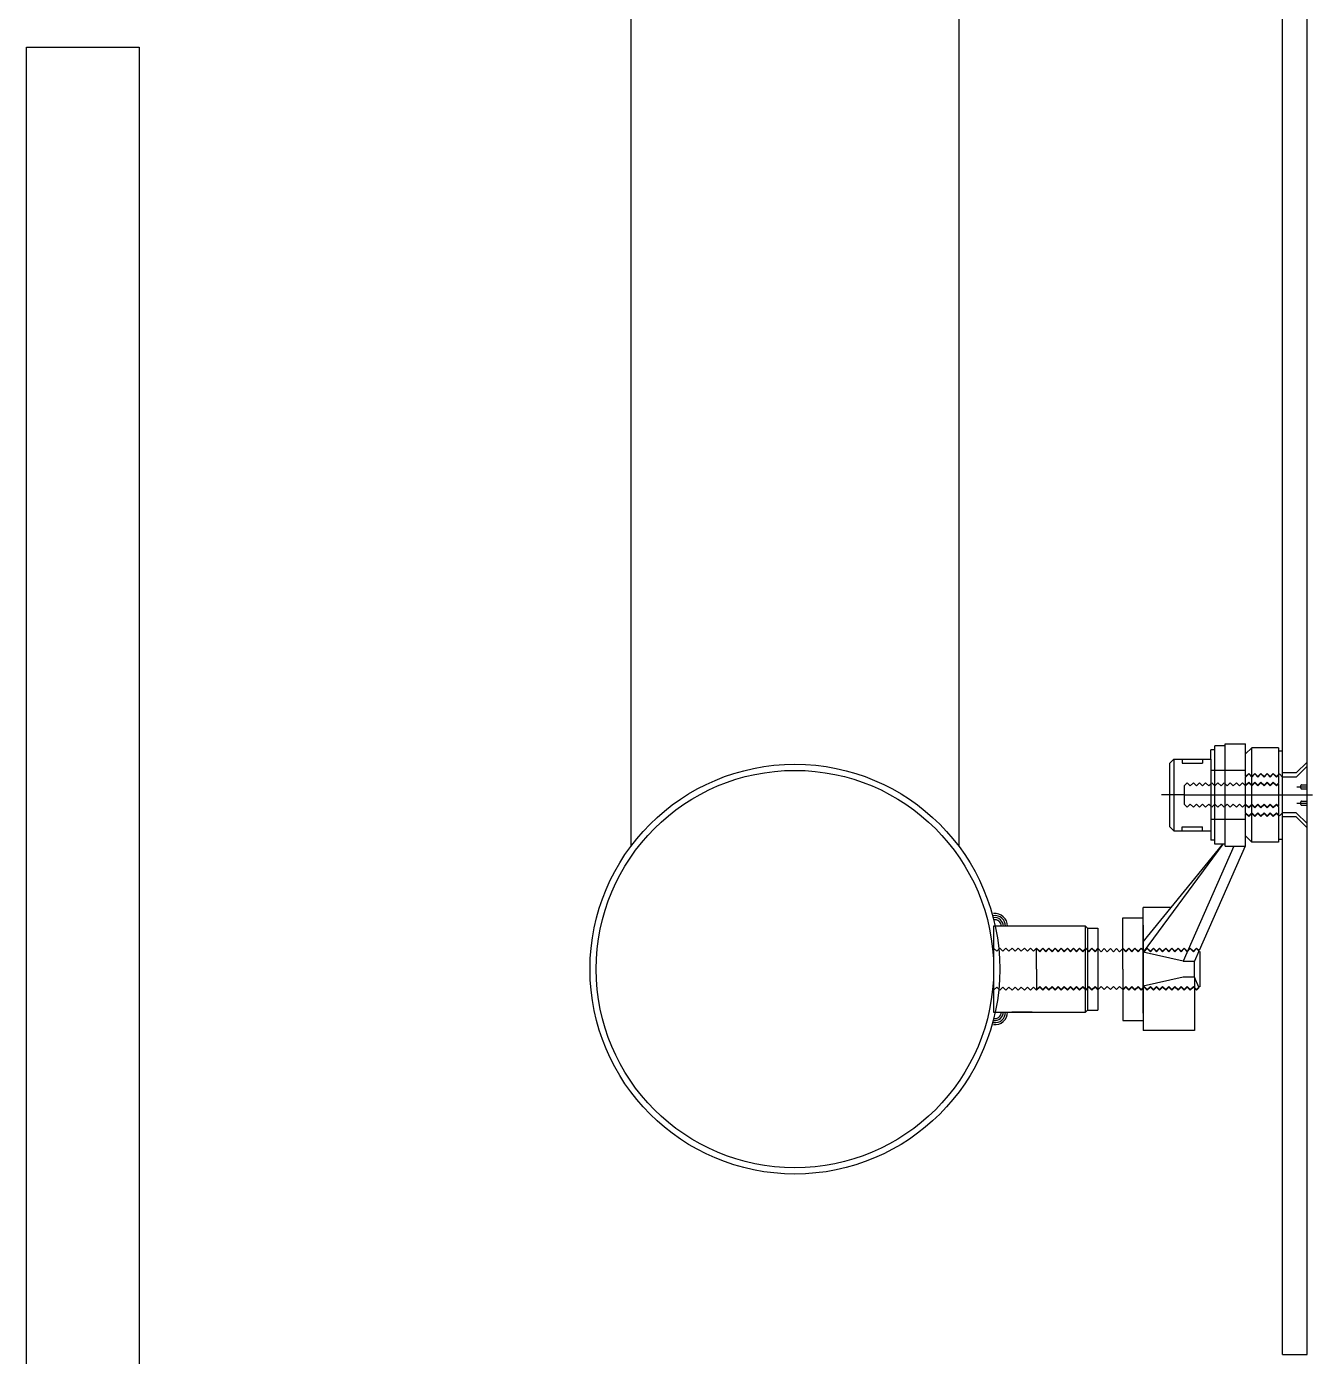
# Model space of a CAD drawing. Header units: millimetres. Extents: x -7614 to 421357, y 85218 to 341757.
# Drawn here: x 154445 to 155073, y 219118 to 219767 of the extents above; entities that cross this region are included whole.
import ezdxf

# ---------------------------------------------------------------- set-up
doc = ezdxf.new("R2010")
doc.units = ezdxf.units.MM
doc.header["$LTSCALE"] = 600
doc.header["$MEASUREMENT"] = 0
doc.linetypes.add('CENTER1', pattern=[8, 6, -1, 0, -1])
doc.linetypes.add('DASH_2', pattern=[34, 30, -1.5, 1, -1.5])
doc.layers.add('e-plan', color=9, linetype='CONTINUOUS')

msp = doc.modelspace()

# ---------------------------------------------------------------- linework, layer by layer
at = {"layer": 'e-plan'}
for p, q in [((155058.36, 219118.72), (155058.36, 220152.72)), ((155070.36, 219118.72), (155070.36, 220152.72)), ((154740.36, 219866.72), (154740.36, 219366.72)), ((154900.36, 219866.72), (154900.36, 219366.72)), ((154445.36, 217376.72), (154445.36, 219756.72)), ((154445.36, 219756.72), (154500.36, 219756.72)), ((154500.36, 219756.72), (154500.36, 217376.72)), ((154917.36, 219327.72), (154917.36, 219285.72)), ((155058.36, 219118.72), (155070.36, 219118.72))]:
    msp.add_line(p, q, dxfattribs=at)
at = {"layer": 'e-plan', "linetype": 'Continuous'}
for p, q in [((155030.36, 219415.72), (155025.36, 219415.72)), ((155025.36, 219367.72), (155025.36, 219415.72)), ((155030.36, 219366.7), (155030.36, 219416.7)), ((155030.36, 219416.7), (155040.36, 219416.7)), ((155040.36, 219400.75), (155040.36, 219416.7)), ((155043.36, 219400.47), (155043.36, 219414.72)), ((155056.36, 219414.72), (155043.36, 219414.72)), ((155056.36, 219414.72), (155056.36, 219401.75)), ((155003.36, 219407.22), (155005.36, 219409.22)), ((155005.36, 219409.22), (155023.36, 219409.22)), ((155025.36, 219413.72), (155023.36, 219413.72)), ((155056.36, 219413.22), (155058.36, 219413.22)), ((155065.11, 219402.47), (155070.36, 219407.72)), ((155070.36, 219374.88), (155070.36, 219408.55)), ((155003.36, 219376.22), (155003.36, 219407.22)), ((155009.36, 219407.22), (155019.36, 219407.22)), ((155056.36, 219401.47), (155056.36, 219397.5)), ((155065.11, 219402.47), (155058.36, 219402.47)), ((155040.36, 219387.22), (155040.36, 219400.47)), ((155043.36, 219368.72), (155043.36, 219400.47)), ((155056.36, 219397.22), (155056.36, 219386.22)), ((155065.11, 219400.47), (155058.36, 219400.47)), ((155067.36, 219395.02), (155067.36, 219396.42)), ((155067.36, 219387.02), (155067.36, 219388.42)), ((155040.36, 219382.97), (155040.36, 219386.93)), ((155040.36, 219366.7), (155040.36, 219382.68)), ((155056.36, 219385.93), (155056.36, 219381.97)), ((155056.36, 219381.68), (155056.36, 219370.22)), ((155065.11, 219382.97), (155058.36, 219382.97)), ((155005.36, 219374.22), (155003.36, 219376.22)), ((155009.36, 219376.22), (155019.36, 219376.22)), ((155065.11, 219380.97), (155058.36, 219380.97)), ((155065.11, 219380.97), (155070.36, 219375.72)), ((155005.36, 219374.22), (155023.36, 219374.22)), ((155025.36, 219369.72), (155023.36, 219369.72)), ((155056.36, 219368.72), (155043.36, 219368.72)), ((155056.36, 219370.22), (155056.36, 219368.72)), ((155056.36, 219370.22), (155058.36, 219370.22)), ((155029.29, 219367.72), (154990.36, 219314.98)), ((154990.36, 219320.03), (155029.18, 219367.72)), ((155034.66, 219366.72), (155009.89, 219310.65)), ((155040.13, 219366.72), (155017.61, 219315.75)), ((155030.36, 219367.72), (155025.36, 219367.72)), ((155030.36, 219366.7), (155040.36, 219366.7)), ((154990.36, 219306.72), (154990.36, 219336.72)), ((155003.94, 219336.72), (154990.36, 219336.72)), ((154980.36, 219317), (154980.36, 219331.72)), ((154962.24, 219327.72), (154917.36, 219327.72)), ((154926.6, 219327.72), (154917.36, 219327.72)), ((154962.24, 219285.72), (154962.24, 219327.72)), ((154962.24, 219327.72), (154963.24, 219326.72)), ((154963.24, 219326.72), (154968.24, 219326.72)), ((154963.24, 219326.72), (154963.24, 219286.72)), ((154968.24, 219326.72), (154968.24, 219316.88)), ((154990.36, 219328.22), (154990.36, 219306.72)), ((154990.36, 219306.72), (154990.36, 219328.22)), ((154968.24, 219316.6), (154968.24, 219296.83)), ((154980.36, 219306.72), (154980.36, 219316.72)), ((155009.89, 219310.65), (154990.36, 219314.98)), ((155009.89, 219310.65), (155015.36, 219310.65)), ((155017.53, 219315.55), (155015.36, 219310.65)), ((155015.36, 219302.8), (155015.36, 219310.65)), ((155018.04, 219315.4), (155018.05, 219298.03)), ((154980.36, 219306.72), (154980.36, 219296.72)), ((154990.36, 219306.72), (154990.36, 219276.72)), ((154990.36, 219285.22), (154990.36, 219306.72)), ((154990.36, 219285.22), (154990.36, 219306.72)), ((155009.89, 219302.78), (154990.36, 219298.47)), ((155015.36, 219302.78), (155009.89, 219302.78)), ((155015.36, 219302.8), (155015.36, 219276.72)), ((155017.53, 219297.89), (155015.36, 219302.8)), ((154968.24, 219296.55), (154968.24, 219286.72)), ((154980.36, 219296.43), (154980.36, 219281.72)), ((154917.36, 219285.72), (154962.24, 219285.72)), ((154936.24, 219285.72), (154926.29, 219285.72)), ((154963.24, 219286.72), (154962.24, 219285.72)), ((154963.24, 219286.72), (154968.24, 219286.72)), ((155015.36, 219276.72), (154990.36, 219276.72))]:
    msp.add_line(p, q, dxfattribs=at)
at = {"layer": 'e-plan', "linetype": 'CENTER1'}
for p, q in [((155043.36, 219414.72), (155040.36, 219411.72)), ((155005.36, 219409.22), (155005.36, 219374.22)), ((155009.36, 219409.22), (155009.36, 219407.22)), ((155019.36, 219409.22), (155019.36, 219407.22)), ((155023.36, 219409.22), (155023.36, 219413.72)), ((155023.36, 219409.22), (155023.36, 219371.57)), ((155040.36, 219400.75), (155041.86, 219402.25)), ((155040.36, 219400.47), (155041.86, 219401.97)), ((155041.86, 219402.25), (155043.36, 219400.75)), ((155041.86, 219401.97), (155043.36, 219400.47)), ((155043.36, 219400.75), (155044.86, 219402.25)), ((155043.36, 219400.47), (155044.86, 219401.97)), ((155044.86, 219402.25), (155046.36, 219400.75)), ((155044.86, 219401.97), (155046.36, 219400.47)), ((155046.36, 219400.75), (155047.86, 219402.25)), ((155046.36, 219400.47), (155047.86, 219401.97)), ((155047.86, 219402.25), (155049.36, 219400.75)), ((155047.86, 219401.97), (155049.36, 219400.47)), ((155049.36, 219400.75), (155050.86, 219402.25)), ((155049.36, 219400.47), (155050.86, 219401.97)), ((155050.86, 219402.25), (155052.36, 219400.75)), ((155050.86, 219401.97), (155052.36, 219400.47)), ((155052.36, 219400.75), (155053.86, 219402.25)), ((155052.36, 219400.47), (155053.86, 219401.97)), ((155053.86, 219402.25), (155055.36, 219400.75)), ((155053.86, 219401.97), (155055.36, 219400.47)), ((155055.36, 219400.47), (155056.86, 219401.97)), ((155055.36, 219400.75), (155056.36, 219401.75)), ((155056.86, 219401.97), (155058.36, 219400.47)), ((155070.36, 219405.72), (155065.11, 219400.47)), ((155010.36, 219396.22), (155011.86, 219397.72)), ((155010.36, 219396.22), (155010.36, 219387.22)), ((155011.86, 219397.72), (155013.36, 219396.22)), ((155013.36, 219396.22), (155014.86, 219397.72)), ((155014.86, 219397.72), (155016.36, 219396.22)), ((155016.36, 219396.22), (155017.86, 219397.72)), ((155017.86, 219397.72), (155019.36, 219396.22)), ((155019.36, 219396.22), (155020.86, 219397.72)), ((155020.86, 219397.72), (155022.36, 219396.22)), ((155022.36, 219396.22), (155023.86, 219397.72)), ((155023.86, 219397.72), (155025.36, 219396.22)), ((155025.36, 219396.22), (155026.86, 219397.72)), ((155026.86, 219397.72), (155028.36, 219396.22)), ((155028.36, 219396.22), (155029.86, 219397.72)), ((155029.86, 219397.72), (155031.36, 219396.22)), ((155031.36, 219396.22), (155032.86, 219397.72)), ((155032.86, 219397.72), (155034.36, 219396.22)), ((155034.36, 219396.22), (155035.86, 219397.72)), ((155035.86, 219397.72), (155037.36, 219396.22)), ((155037.36, 219396.22), (155038.86, 219397.72)), ((155038.86, 219397.72), (155040.36, 219396.22)), ((155040.36, 219396.5), (155041.86, 219398)), ((155040.36, 219396.22), (155041.86, 219397.72)), ((155040.36, 219396.22), (155041.86, 219397.72)), ((155041.86, 219398), (155043.36, 219396.5)), ((155041.86, 219397.72), (155043.36, 219396.22)), ((155041.86, 219397.72), (155043.36, 219396.22)), ((155043.36, 219396.5), (155044.86, 219398)), ((155043.36, 219396.22), (155044.86, 219397.72)), ((155043.36, 219396.22), (155044.86, 219397.72)), ((155044.86, 219398), (155046.36, 219396.5)), ((155044.86, 219397.72), (155046.36, 219396.22)), ((155044.86, 219397.72), (155046.36, 219396.22)), ((155046.36, 219396.5), (155047.86, 219398)), ((155046.36, 219396.22), (155047.86, 219397.72)), ((155046.36, 219396.22), (155047.86, 219397.72)), ((155047.86, 219398), (155049.36, 219396.5)), ((155047.86, 219397.72), (155049.36, 219396.22)), ((155047.86, 219397.72), (155049.36, 219396.22)), ((155049.36, 219396.5), (155050.86, 219398)), ((155049.36, 219396.22), (155050.86, 219397.72)), ((155049.36, 219396.22), (155050.86, 219397.72)), ((155050.86, 219398), (155052.36, 219396.5)), ((155050.86, 219397.72), (155052.36, 219396.22)), ((155050.86, 219397.72), (155052.36, 219396.22)), ((155052.36, 219396.5), (155053.86, 219398)), ((155052.36, 219396.22), (155053.86, 219397.72)), ((155052.36, 219396.22), (155053.86, 219397.72)), ((155053.86, 219398), (155055.36, 219396.5)), ((155053.86, 219397.72), (155055.36, 219396.22)), ((155053.86, 219397.72), (155055.36, 219396.22)), ((155055.36, 219396.5), (155056.36, 219397.5)), ((155055.36, 219396.22), (155056.36, 219397.22)), ((155055.36, 219396.22), (155056.36, 219397.22)), ((155065.36, 219395.72), (155070.36, 219395.72)), ((155067.66, 219396.72), (155070.36, 219396.72)), ((155067.66, 219394.72), (155070.36, 219394.72)), ((155010.36, 219391.72), (154999.35, 219391.72)), ((155010.36, 219391.72), (155072.96, 219391.72)), ((155067.66, 219388.72), (155070.36, 219388.72)), ((155010.36, 219387.22), (155011.86, 219385.72)), ((155011.86, 219385.72), (155013.36, 219387.22)), ((155013.36, 219387.22), (155014.86, 219385.72)), ((155014.86, 219385.72), (155016.36, 219387.22)), ((155016.36, 219387.22), (155017.86, 219385.72)), ((155017.86, 219385.72), (155019.36, 219387.22)), ((155019.36, 219387.22), (155020.86, 219385.72)), ((155020.86, 219385.72), (155022.36, 219387.22)), ((155022.36, 219387.22), (155023.86, 219385.72)), ((155023.86, 219385.72), (155025.36, 219387.22)), ((155025.36, 219387.22), (155026.86, 219385.72)), ((155026.86, 219385.72), (155028.36, 219387.22)), ((155028.36, 219387.22), (155029.86, 219385.72)), ((155029.86, 219385.72), (155031.36, 219387.22)), ((155031.36, 219387.22), (155032.86, 219385.72)), ((155032.86, 219385.72), (155034.36, 219387.22)), ((155034.36, 219387.22), (155035.86, 219385.72)), ((155035.86, 219385.72), (155037.36, 219387.22)), ((155037.36, 219387.22), (155038.86, 219385.72)), ((155038.86, 219385.72), (155040.36, 219387.22)), ((155040.36, 219387.22), (155041.86, 219385.72)), ((155040.36, 219387.22), (155041.86, 219385.72)), ((155040.36, 219387.22), (155041.86, 219385.72)), ((155040.36, 219386.93), (155041.86, 219385.43)), ((155040.36, 219382.97), (155041.86, 219381.47)), ((155040.36, 219382.97), (155041.86, 219381.47)), ((155040.36, 219382.68), (155041.86, 219381.18)), ((155041.86, 219385.72), (155043.36, 219387.22)), ((155041.86, 219385.72), (155043.36, 219387.22)), ((155041.86, 219385.72), (155043.36, 219387.22)), ((155041.86, 219385.43), (155043.36, 219386.93)), ((155041.86, 219381.47), (155043.36, 219382.97)), ((155041.86, 219381.47), (155043.36, 219382.97)), ((155041.86, 219381.18), (155043.36, 219382.68)), ((155043.36, 219387.22), (155044.86, 219385.72)), ((155043.36, 219387.22), (155044.86, 219385.72)), ((155043.36, 219387.22), (155044.86, 219385.72)), ((155043.36, 219386.93), (155044.86, 219385.43)), ((155043.36, 219382.97), (155044.86, 219381.47)), ((155043.36, 219382.97), (155044.86, 219381.47)), ((155043.36, 219382.68), (155044.86, 219381.18)), ((155044.86, 219385.72), (155046.36, 219387.22)), ((155044.86, 219385.72), (155046.36, 219387.22)), ((155044.86, 219385.72), (155046.36, 219387.22)), ((155044.86, 219385.43), (155046.36, 219386.93)), ((155044.86, 219381.47), (155046.36, 219382.97)), ((155044.86, 219381.47), (155046.36, 219382.97)), ((155044.86, 219381.18), (155046.36, 219382.68)), ((155046.36, 219387.22), (155047.86, 219385.72)), ((155046.36, 219387.22), (155047.86, 219385.72)), ((155046.36, 219387.22), (155047.86, 219385.72)), ((155046.36, 219386.93), (155047.86, 219385.43)), ((155046.36, 219382.97), (155047.86, 219381.47)), ((155046.36, 219382.97), (155047.86, 219381.47)), ((155046.36, 219382.68), (155047.86, 219381.18)), ((155047.86, 219385.72), (155049.36, 219387.22)), ((155047.86, 219385.72), (155049.36, 219387.22)), ((155047.86, 219385.72), (155049.36, 219387.22)), ((155047.86, 219385.43), (155049.36, 219386.93)), ((155047.86, 219381.47), (155049.36, 219382.97)), ((155047.86, 219381.47), (155049.36, 219382.97)), ((155047.86, 219381.18), (155049.36, 219382.68)), ((155049.36, 219387.22), (155050.86, 219385.72)), ((155049.36, 219387.22), (155050.86, 219385.72)), ((155049.36, 219387.22), (155050.86, 219385.72)), ((155049.36, 219386.93), (155050.86, 219385.43)), ((155049.36, 219382.97), (155050.86, 219381.47)), ((155049.36, 219382.97), (155050.86, 219381.47)), ((155049.36, 219382.68), (155050.86, 219381.18)), ((155050.86, 219385.72), (155052.36, 219387.22)), ((155050.86, 219385.72), (155052.36, 219387.22)), ((155050.86, 219385.72), (155052.36, 219387.22)), ((155050.86, 219385.43), (155052.36, 219386.93)), ((155050.86, 219381.47), (155052.36, 219382.97)), ((155050.86, 219381.47), (155052.36, 219382.97)), ((155050.86, 219381.18), (155052.36, 219382.68)), ((155052.36, 219387.22), (155053.86, 219385.72)), ((155052.36, 219387.22), (155053.86, 219385.72)), ((155052.36, 219387.22), (155053.86, 219385.72)), ((155052.36, 219386.93), (155053.86, 219385.43)), ((155052.36, 219382.97), (155053.86, 219381.47)), ((155052.36, 219382.97), (155053.86, 219381.47)), ((155052.36, 219382.68), (155053.86, 219381.18)), ((155053.86, 219385.72), (155055.36, 219387.22)), ((155053.86, 219385.72), (155055.36, 219387.22)), ((155053.86, 219385.72), (155055.36, 219387.22)), ((155053.86, 219385.43), (155055.36, 219386.93)), ((155053.86, 219381.47), (155055.36, 219382.97)), ((155053.86, 219381.47), (155055.36, 219382.97)), ((155053.86, 219381.18), (155055.36, 219382.68)), ((155055.36, 219387.22), (155056.36, 219386.22)), ((155055.36, 219387.22), (155056.36, 219386.22)), ((155055.36, 219387.22), (155056.36, 219386.22)), ((155055.36, 219386.93), (155056.36, 219385.93)), ((155055.36, 219382.97), (155056.86, 219381.47)), ((155055.36, 219382.97), (155056.86, 219381.47)), ((155055.36, 219382.68), (155056.36, 219381.68)), ((155056.86, 219381.47), (155058.36, 219382.97)), ((155070.36, 219377.72), (155065.11, 219382.97)), ((155065.36, 219387.72), (155070.36, 219387.72)), ((155067.66, 219386.72), (155070.36, 219386.72)), ((155009.36, 219374.22), (155009.36, 219376.22)), ((155019.36, 219374.22), (155019.36, 219376.22)), ((155023.36, 219371.57), (155023.36, 219369.72)), ((155043.36, 219368.72), (155040.36, 219371.72)), ((154918.86, 219315.5), (154917.36, 219317)), ((154920.36, 219317), (154918.86, 219315.5)), ((154921.86, 219315.5), (154920.36, 219317)), ((154923.36, 219317), (154921.86, 219315.5)), ((154924.86, 219315.5), (154923.36, 219317)), ((154926.36, 219317), (154924.86, 219315.5)), ((154927.86, 219315.5), (154926.36, 219317)), ((154929.36, 219317), (154927.86, 219315.5)), ((154930.86, 219315.5), (154929.36, 219317)), ((154932.36, 219317), (154930.86, 219315.5)), ((154933.86, 219315.5), (154932.36, 219317)), ((154935.36, 219317), (154933.86, 219315.5)), ((154936.86, 219315.5), (154935.36, 219317)), ((154938.36, 219317), (154936.86, 219315.5)), ((154938.36, 219317), (154939.86, 219315.5)), ((154938.36, 219316.72), (154939.86, 219315.22)), ((154938.36, 219316.72), (154939.86, 219315.22)), ((154938.36, 219306.72), (154938.36, 219316.72)), ((154939.86, 219315.5), (154941.36, 219317)), ((154939.86, 219315.22), (154941.36, 219316.72)), ((154939.86, 219315.22), (154941.36, 219316.72)), ((154941.36, 219317), (154942.86, 219315.5)), ((154941.36, 219316.72), (154942.86, 219315.22)), ((154941.36, 219316.72), (154942.86, 219315.22)), ((154942.86, 219315.5), (154944.36, 219317)), ((154942.86, 219315.22), (154944.36, 219316.72)), ((154942.86, 219315.22), (154944.36, 219316.72)), ((154944.36, 219317), (154945.86, 219315.5)), ((154944.36, 219316.72), (154945.86, 219315.22)), ((154944.36, 219316.72), (154945.86, 219315.22)), ((154945.86, 219315.5), (154947.36, 219317)), ((154945.86, 219315.22), (154947.36, 219316.72)), ((154945.86, 219315.22), (154947.36, 219316.72)), ((154947.36, 219317), (154948.86, 219315.5)), ((154947.36, 219316.72), (154948.86, 219315.22)), ((154947.36, 219316.72), (154948.86, 219315.22)), ((154948.86, 219315.5), (154950.36, 219317)), ((154948.86, 219315.22), (154950.36, 219316.72)), ((154948.86, 219315.22), (154950.36, 219316.72)), ((154950.36, 219317), (154951.86, 219315.5)), ((154950.36, 219316.72), (154951.86, 219315.22)), ((154950.36, 219316.72), (154951.86, 219315.22)), ((154951.86, 219315.5), (154953.36, 219317)), ((154951.86, 219315.22), (154953.36, 219316.72)), ((154951.86, 219315.22), (154953.36, 219316.72)), ((154953.36, 219317), (154954.86, 219315.5)), ((154953.36, 219316.72), (154954.86, 219315.22)), ((154953.36, 219316.72), (154954.86, 219315.22)), ((154954.86, 219315.5), (154956.36, 219317)), ((154954.86, 219315.22), (154956.36, 219316.72)), ((154954.86, 219315.22), (154956.36, 219316.72)), ((154956.36, 219317), (154957.86, 219315.5)), ((154956.36, 219316.72), (154957.86, 219315.22)), ((154956.36, 219316.72), (154957.86, 219315.22)), ((154957.86, 219315.5), (154959.36, 219317)), ((154957.86, 219315.22), (154959.36, 219316.72)), ((154957.86, 219315.22), (154959.36, 219316.72)), ((154959.36, 219317), (154960.86, 219315.5)), ((154959.36, 219316.72), (154960.86, 219315.22)), ((154959.36, 219316.72), (154960.86, 219315.22)), ((154960.86, 219315.5), (154962.36, 219317)), ((154960.86, 219315.22), (154962.36, 219316.72)), ((154960.86, 219315.22), (154962.36, 219316.72)), ((154962.36, 219317), (154963.86, 219315.5)), ((154962.36, 219316.72), (154963.86, 219315.22)), ((154962.36, 219316.72), (154963.86, 219315.22)), ((154963.86, 219315.5), (154965.36, 219317)), ((154963.86, 219315.22), (154965.36, 219316.72)), ((154963.86, 219315.22), (154965.36, 219316.72)), ((154965.36, 219317), (154966.86, 219315.5)), ((154965.36, 219316.72), (154966.86, 219315.22)), ((154965.36, 219316.72), (154966.86, 219315.22)), ((154966.86, 219315.5), (154968.24, 219316.88)), ((154966.86, 219315.22), (154968.36, 219316.72)), ((154966.86, 219315.22), (154968.36, 219316.72)), ((154966.86, 219315.22), (154968.36, 219316.72)), ((154966.86, 219315.22), (154968.36, 219316.72)), ((154968.36, 219316.72), (154969.86, 219315.22)), ((154968.36, 219316.72), (154969.86, 219315.22)), ((154968.36, 219316.72), (154969.86, 219315.22)), ((154968.36, 219316.72), (154969.86, 219315.22)), ((154969.86, 219315.22), (154971.36, 219316.72)), ((154969.86, 219315.22), (154971.36, 219316.72)), ((154969.86, 219315.22), (154971.36, 219316.72)), ((154969.86, 219315.22), (154971.36, 219316.72)), ((154971.36, 219316.72), (154972.86, 219315.22)), ((154971.36, 219316.72), (154972.86, 219315.22)), ((154971.36, 219316.72), (154972.86, 219315.22)), ((154971.36, 219316.72), (154972.86, 219315.22)), ((154972.86, 219315.22), (154974.36, 219316.72)), ((154972.86, 219315.22), (154974.36, 219316.72)), ((154972.86, 219315.22), (154974.36, 219316.72)), ((154972.86, 219315.22), (154974.36, 219316.72)), ((154974.36, 219316.72), (154975.86, 219315.22)), ((154974.36, 219316.72), (154975.86, 219315.22)), ((154974.36, 219316.72), (154975.86, 219315.22)), ((154974.36, 219316.72), (154975.86, 219315.22)), ((154975.86, 219315.22), (154977.36, 219316.72)), ((154975.86, 219315.22), (154977.36, 219316.72)), ((154975.86, 219315.22), (154977.36, 219316.72)), ((154975.86, 219315.22), (154977.36, 219316.72)), ((154977.36, 219316.72), (154978.86, 219315.22)), ((154977.36, 219316.72), (154978.86, 219315.22)), ((154977.36, 219316.72), (154978.86, 219315.22)), ((154977.36, 219316.72), (154978.86, 219315.22)), ((154977.36, 219316.72), (154978.86, 219315.22)), ((154977.36, 219316.72), (154978.86, 219315.22)), ((154978.86, 219315.22), (154980.36, 219316.72)), ((154978.86, 219315.22), (154980.36, 219316.72)), ((154978.86, 219315.22), (154980.36, 219316.72)), ((154978.86, 219315.22), (154980.36, 219316.72)), ((154978.86, 219315.22), (154980.36, 219316.72)), ((154978.86, 219315.22), (154980.36, 219316.72)), ((154980.36, 219317), (154981.86, 219315.5)), ((154980.36, 219317), (154981.86, 219315.5)), ((154980.36, 219317), (154981.86, 219315.5)), ((154980.36, 219316.72), (154981.86, 219315.22)), ((154980.36, 219316.72), (154981.86, 219315.22)), ((154980.36, 219316.72), (154981.86, 219315.22)), ((154980.36, 219316.72), (154981.86, 219315.22)), ((154980.36, 219316.72), (154981.86, 219315.22)), ((154980.36, 219316.72), (154981.86, 219315.22)), ((154980.36, 219316.72), (154981.86, 219315.22)), ((154980.36, 219316.72), (154981.86, 219315.22)), ((154980.36, 219316.72), (154981.86, 219315.22)), ((154981.86, 219315.5), (154983.36, 219317)), ((154981.86, 219315.22), (154983.36, 219316.72)), ((154983.36, 219317), (154984.86, 219315.5)), ((154983.36, 219316.72), (154984.86, 219315.22)), ((154984.86, 219315.5), (154986.36, 219317)), ((154984.86, 219315.22), (154986.36, 219316.72)), ((154986.36, 219317), (154987.86, 219315.5)), ((154986.36, 219316.72), (154987.86, 219315.22)), ((154987.86, 219315.5), (154989.36, 219317)), ((154987.86, 219315.22), (154989.36, 219316.72)), ((154989.36, 219317), (154990.86, 219315.5)), ((154989.36, 219316.72), (154990.86, 219315.22)), ((154990.86, 219315.5), (154992.36, 219317)), ((154990.86, 219315.22), (154992.36, 219316.72)), ((154992.36, 219317), (154993.86, 219315.5)), ((154992.36, 219316.72), (154993.86, 219315.22)), ((154993.86, 219315.5), (154995.36, 219317)), ((154993.86, 219315.22), (154995.36, 219316.72)), ((154995.36, 219317), (154996.86, 219315.5)), ((154995.36, 219316.72), (154996.86, 219315.22)), ((154996.86, 219315.5), (154998.36, 219317)), ((154996.86, 219315.22), (154998.36, 219316.72)), ((154998.36, 219317), (154999.86, 219315.5)), ((154998.36, 219316.72), (154999.86, 219315.22)), ((154999.86, 219315.5), (155001.36, 219317)), ((154999.86, 219315.22), (155001.36, 219316.72)), ((155001.36, 219317), (155002.86, 219315.5)), ((155001.36, 219316.72), (155002.86, 219315.22)), ((155002.86, 219315.5), (155004.36, 219317)), ((155002.86, 219315.22), (155004.36, 219316.72)), ((155004.36, 219317), (155005.86, 219315.5)), ((155004.36, 219316.72), (155005.86, 219315.22)), ((155005.86, 219315.5), (155007.36, 219317)), ((155005.86, 219315.22), (155007.36, 219316.72)), ((155005.86, 219315.22), (155007.36, 219316.72)), ((155007.36, 219317), (155008.86, 219315.5)), ((155007.36, 219316.72), (155008.86, 219315.22)), ((155007.36, 219316.72), (155008.86, 219315.22)), ((155008.86, 219315.5), (155010.36, 219317)), ((155008.86, 219315.22), (155010.36, 219316.72)), ((155008.86, 219315.22), (155010.36, 219316.72)), ((155010.36, 219317), (155011.86, 219315.5)), ((155010.36, 219316.72), (155011.86, 219315.22)), ((155010.36, 219316.72), (155011.86, 219315.22)), ((155011.86, 219315.5), (155013.36, 219317)), ((155011.86, 219315.22), (155013.36, 219316.72)), ((155011.86, 219315.22), (155013.36, 219316.72)), ((155013.36, 219317), (155014.86, 219315.5)), ((155013.36, 219316.72), (155014.86, 219315.22)), ((155013.36, 219316.72), (155014.86, 219315.22)), ((155014.86, 219315.5), (155016.36, 219317)), ((155014.86, 219315.22), (155016.36, 219316.72)), ((155014.86, 219315.22), (155016.36, 219316.72)), ((155016.36, 219317), (155017.62, 219315.74)), ((155016.36, 219316.72), (155017.86, 219315.22)), ((155016.36, 219316.72), (155017.86, 219315.22)), ((154981.86, 219315.22), (154982.86, 219316.22)), ((154981.86, 219315.22), (154982.86, 219316.22)), ((154981.86, 219315.22), (154982.86, 219316.22)), ((154981.86, 219315.22), (154982.86, 219316.22)), ((154993.86, 219315.5), (154994.86, 219316.5)), ((155017.86, 219315.22), (155018.05, 219315.4)), ((155017.86, 219315.22), (155018.05, 219315.4)), ((154938.36, 219306.72), (154938.36, 219296.72)), ((154918.86, 219297.93), (154917.36, 219296.43)), ((154920.36, 219296.43), (154918.86, 219297.93)), ((154921.86, 219297.93), (154920.36, 219296.43)), ((154923.36, 219296.43), (154921.86, 219297.93)), ((154924.86, 219297.93), (154923.36, 219296.43)), ((154926.36, 219296.43), (154924.86, 219297.93)), ((154927.86, 219297.93), (154926.36, 219296.43)), ((154929.36, 219296.43), (154927.86, 219297.93)), ((154930.86, 219297.93), (154929.36, 219296.43)), ((154932.36, 219296.43), (154930.86, 219297.93)), ((154933.86, 219297.93), (154932.36, 219296.43)), ((154935.36, 219296.43), (154933.86, 219297.93)), ((154936.86, 219297.93), (154935.36, 219296.43)), ((154938.36, 219296.43), (154936.86, 219297.93)), ((154938.36, 219296.72), (154939.86, 219298.22)), ((154938.36, 219296.43), (154939.86, 219297.93)), ((154939.86, 219298.22), (154941.36, 219296.72)), ((154939.86, 219297.93), (154941.36, 219296.43)), ((154941.36, 219296.72), (154942.86, 219298.22)), ((154941.36, 219296.43), (154942.86, 219297.93)), ((154942.86, 219298.22), (154944.36, 219296.72)), ((154942.86, 219297.93), (154944.36, 219296.43)), ((154944.36, 219296.72), (154945.86, 219298.22)), ((154944.36, 219296.43), (154945.86, 219297.93)), ((154945.86, 219298.22), (154947.36, 219296.72)), ((154945.86, 219297.93), (154947.36, 219296.43)), ((154947.36, 219296.72), (154948.86, 219298.22)), ((154947.36, 219296.43), (154948.86, 219297.93)), ((154948.86, 219298.22), (154950.36, 219296.72)), ((154948.86, 219297.93), (154950.36, 219296.43)), ((154950.36, 219296.72), (154951.86, 219298.22)), ((154950.36, 219296.43), (154951.86, 219297.93)), ((154951.86, 219298.22), (154953.36, 219296.72)), ((154951.86, 219297.93), (154953.36, 219296.43)), ((154953.36, 219296.72), (154954.86, 219298.22)), ((154953.36, 219296.43), (154954.86, 219297.93)), ((154954.86, 219298.22), (154956.36, 219296.72)), ((154954.86, 219297.93), (154956.36, 219296.43)), ((154956.36, 219296.72), (154957.86, 219298.22)), ((154956.36, 219296.43), (154957.86, 219297.93)), ((154957.86, 219298.22), (154959.36, 219296.72)), ((154957.86, 219297.93), (154959.36, 219296.43)), ((154959.36, 219296.72), (154960.86, 219298.22)), ((154959.36, 219296.43), (154960.86, 219297.93)), ((154960.86, 219298.22), (154962.36, 219296.72)), ((154960.86, 219297.93), (154962.36, 219296.43)), ((154962.36, 219296.72), (154963.86, 219298.22)), ((154962.36, 219296.43), (154963.86, 219297.93)), ((154963.86, 219298.22), (154965.36, 219296.72)), ((154963.86, 219297.93), (154965.36, 219296.43)), ((154965.36, 219296.72), (154966.86, 219298.22)), ((154965.36, 219296.43), (154966.86, 219297.93)), ((154966.86, 219298.22), (154968.36, 219296.72)), ((154966.86, 219298.22), (154968.36, 219296.72)), ((154966.86, 219297.93), (154968.24, 219296.55)), ((154968.36, 219296.72), (154969.86, 219298.22)), ((154968.36, 219296.72), (154969.86, 219298.22)), ((154969.86, 219298.22), (154971.36, 219296.72)), ((154969.86, 219298.22), (154971.36, 219296.72)), ((154971.36, 219296.72), (154972.86, 219298.22)), ((154971.36, 219296.72), (154972.86, 219298.22)), ((154972.86, 219298.22), (154974.36, 219296.72)), ((154972.86, 219298.22), (154974.36, 219296.72)), ((154974.36, 219296.72), (154975.86, 219298.22)), ((154974.36, 219296.72), (154975.86, 219298.22)), ((154975.86, 219298.22), (154977.36, 219296.72)), ((154975.86, 219298.22), (154977.36, 219296.72)), ((154977.36, 219296.72), (154978.86, 219298.22)), ((154977.36, 219296.72), (154978.86, 219298.22)), ((154977.36, 219296.72), (154978.86, 219298.22)), ((154978.86, 219298.22), (154980.36, 219296.72)), ((154978.86, 219298.22), (154980.36, 219296.72)), ((154978.86, 219298.22), (154980.36, 219296.72)), ((154980.36, 219296.72), (154981.86, 219298.22)), ((154980.36, 219296.72), (154981.86, 219298.22)), ((154980.36, 219296.72), (154981.86, 219298.22)), ((154980.36, 219296.43), (154981.86, 219297.93)), ((154981.86, 219298.22), (154982.86, 219297.22)), ((154981.86, 219298.22), (154982.86, 219297.22)), ((154981.86, 219298.22), (154983.36, 219296.72)), ((154981.86, 219297.93), (154983.36, 219296.43)), ((154983.36, 219296.72), (154984.86, 219298.22)), ((154983.36, 219296.43), (154984.86, 219297.93)), ((154984.86, 219298.22), (154986.36, 219296.72)), ((154984.86, 219297.93), (154986.36, 219296.43)), ((154986.36, 219296.72), (154987.86, 219298.22)), ((154986.36, 219296.43), (154987.86, 219297.93)), ((154987.86, 219298.22), (154989.36, 219296.72)), ((154987.86, 219297.93), (154989.36, 219296.43)), ((154989.36, 219296.72), (154990.86, 219298.22)), ((154989.36, 219296.43), (154990.86, 219297.93)), ((154990.86, 219298.22), (154992.36, 219296.72)), ((154990.86, 219297.93), (154992.36, 219296.43)), ((154992.36, 219296.72), (154993.86, 219298.22)), ((154992.36, 219296.43), (154993.86, 219297.93)), ((154993.86, 219298.22), (154995.36, 219296.72)), ((154993.86, 219297.93), (154994.86, 219296.93)), ((154993.86, 219297.93), (154995.36, 219296.43)), ((154995.36, 219296.72), (154996.86, 219298.22)), ((154995.36, 219296.43), (154996.86, 219297.93)), ((154996.86, 219298.22), (154998.36, 219296.72)), ((154996.86, 219297.93), (154998.36, 219296.43)), ((154998.36, 219296.72), (154999.86, 219298.22)), ((154998.36, 219296.43), (154999.86, 219297.93)), ((154999.86, 219298.22), (155001.36, 219296.72)), ((154999.86, 219297.93), (155001.36, 219296.43)), ((155001.36, 219296.72), (155002.86, 219298.22)), ((155001.36, 219296.43), (155002.86, 219297.93)), ((155002.86, 219298.22), (155004.36, 219296.72)), ((155002.86, 219297.93), (155004.36, 219296.43)), ((155004.36, 219296.72), (155005.86, 219298.22)), ((155004.36, 219296.43), (155005.86, 219297.93)), ((155005.86, 219298.22), (155007.36, 219296.72)), ((155005.86, 219298.22), (155007.36, 219296.72)), ((155005.86, 219297.93), (155007.36, 219296.43)), ((155007.36, 219296.72), (155008.86, 219298.22)), ((155007.36, 219296.72), (155008.86, 219298.22)), ((155007.36, 219296.43), (155008.86, 219297.93)), ((155008.86, 219298.22), (155010.36, 219296.72)), ((155008.86, 219298.22), (155010.36, 219296.72)), ((155008.86, 219297.93), (155010.36, 219296.43)), ((155010.36, 219296.72), (155011.86, 219298.22)), ((155010.36, 219296.72), (155011.86, 219298.22)), ((155010.36, 219296.43), (155011.86, 219297.93)), ((155011.86, 219298.22), (155013.36, 219296.72)), ((155011.86, 219298.22), (155013.36, 219296.72)), ((155011.86, 219297.93), (155013.36, 219296.43)), ((155013.36, 219296.72), (155014.86, 219298.22)), ((155013.36, 219296.72), (155014.86, 219298.22)), ((155013.36, 219296.43), (155014.86, 219297.93)), ((155014.86, 219298.22), (155016.36, 219296.72)), ((155014.86, 219298.22), (155016.36, 219296.72)), ((155014.86, 219297.93), (155016.36, 219296.43)), ((155016.36, 219296.72), (155017.86, 219298.22)), ((155016.36, 219296.72), (155017.86, 219298.22)), ((155016.36, 219296.43), (155017.62, 219297.69)), ((155017.86, 219298.22), (155018.05, 219298.03)), ((155017.86, 219298.22), (155018.05, 219298.03))]:
    msp.add_line(p, q, dxfattribs=at)
at = {"layer": 'e-plan', "linetype": 'DASH_2'}
for p, q in [((155040.36, 219403.72), (155023.36, 219403.72)), ((155040.36, 219379.72), (155023.36, 219379.72)), ((154980.36, 219331.72), (154990.36, 219331.72)), ((154980.36, 219281.72), (154990.36, 219281.72))]:
    msp.add_line(p, q, dxfattribs=at)
at = {"layer": 'e-plan'}
for radius in [100, 97]:
    msp.add_circle((154820.36, 219306.72), radius, dxfattribs=at)
at = {"layer": 'e-plan', "linetype": 'CENTER1'}
for centre, start, end in [((155067.66, 219396.42), 90, 180), ((155067.66, 219395.02), 180, 270), ((155067.66, 219388.42), 90, 180), ((155067.66, 219387.02), 180, 270)]:
    msp.add_arc(centre, 0.3, start, end, dxfattribs=at)
at = {"layer": 'e-plan', "linetype": 'Continuous'}
for centre, radius, start, end in [((154918, 219327.74), 6.11, 359.81139, 96.01307), ((154918, 219327.74), 5.11, 359.81139, 97.19535), ((154918, 219327.74), 4.11, 359.81139, 98.95872), ((154918, 219327.74), 3.11, 359.81139, 101.87538), ((154918, 219285.7), 6.11, 263.98693, 0.18861), ((154918, 219285.7), 5.11, 262.80465, 0.18861), ((154918, 219285.7), 4.11, 261.04128, 0.18861), ((154918, 219285.7), 3.11, 258.12462, 0.18861)]:
    msp.add_arc(centre, radius, start, end, dxfattribs=at)

doc.saveas('drawing.dxf')
